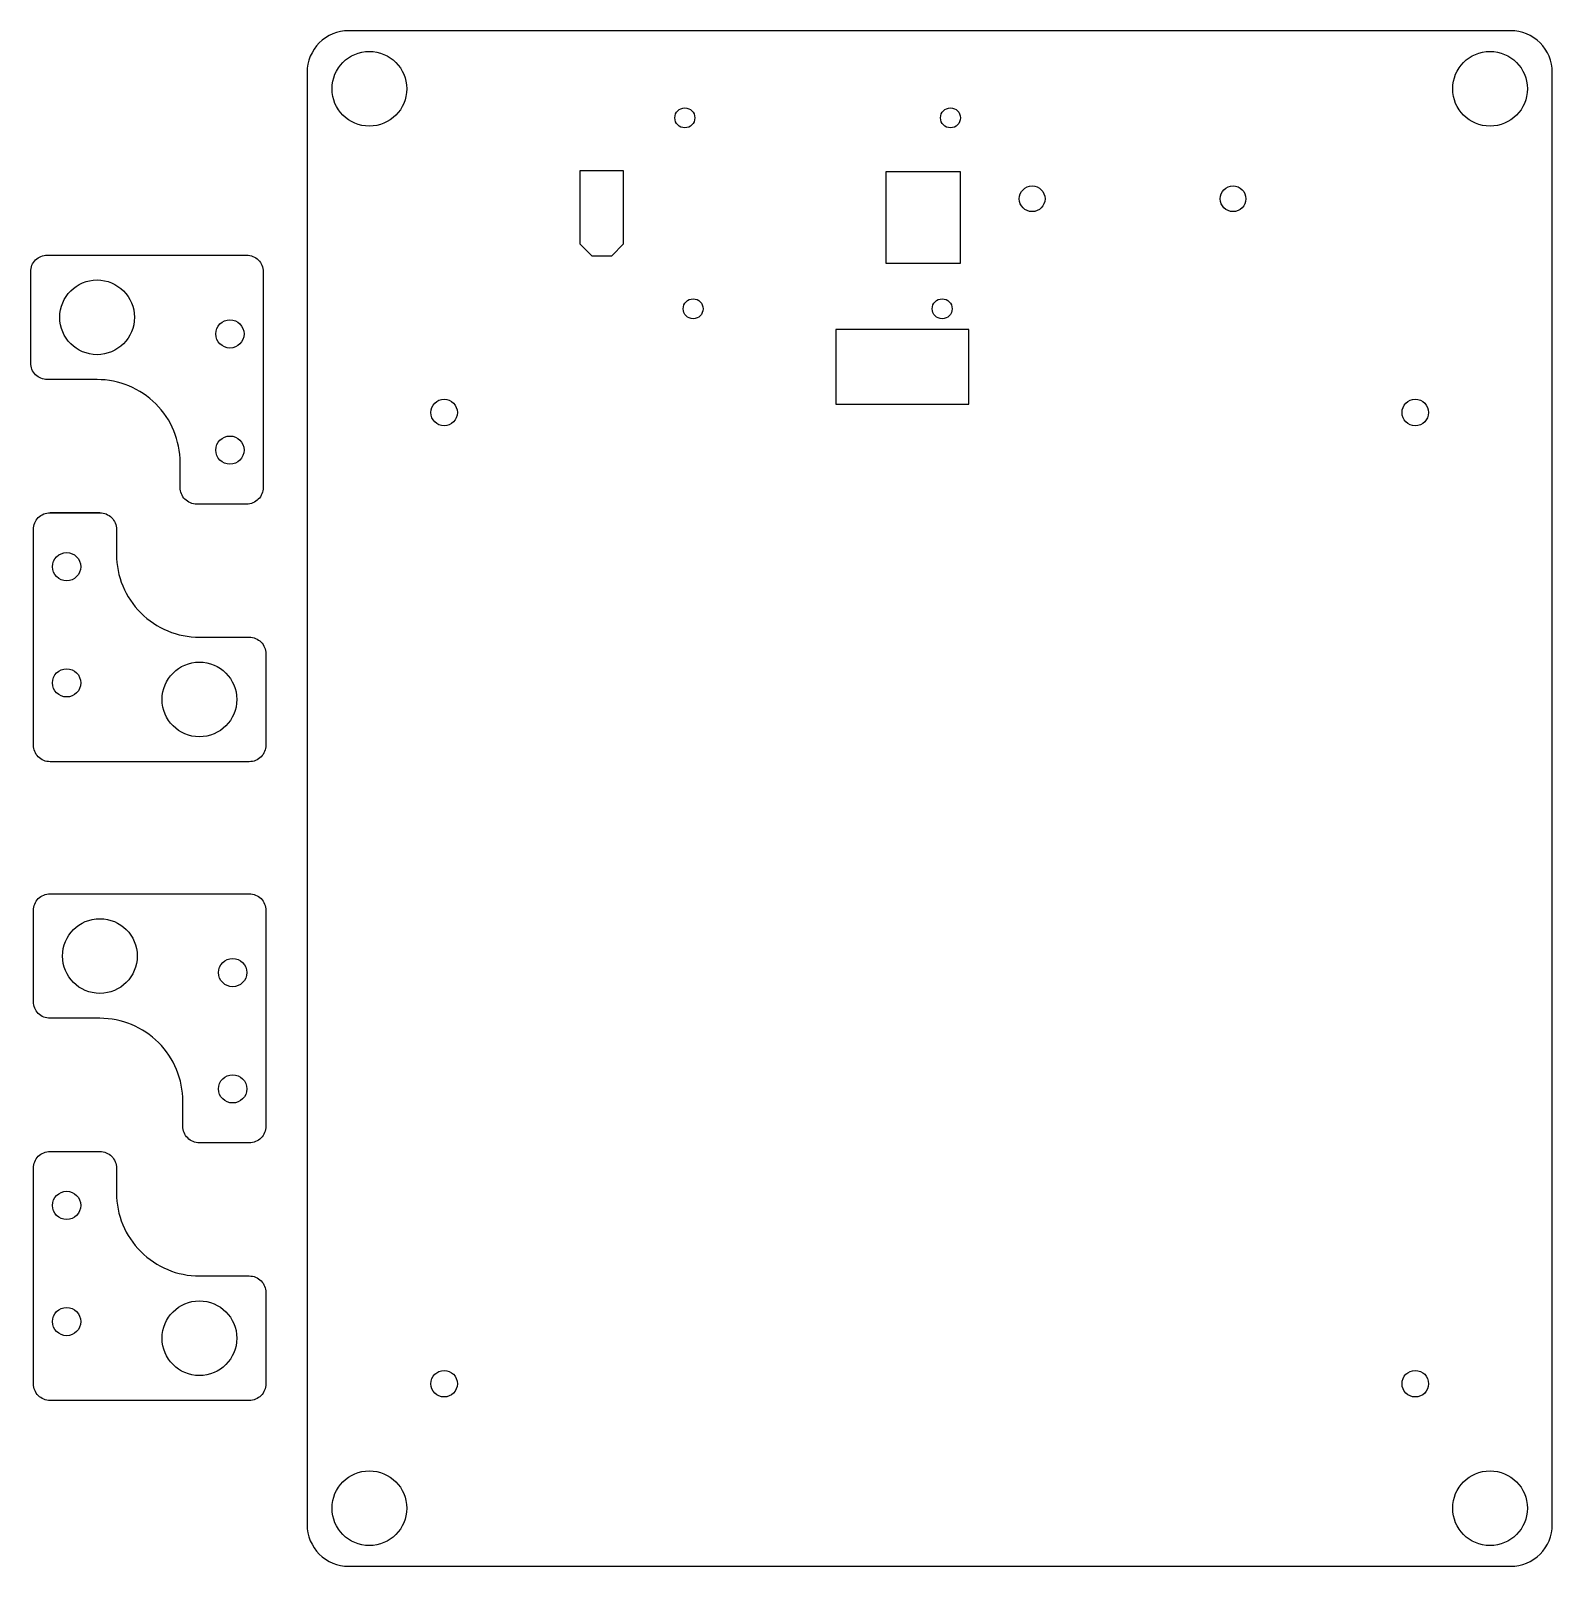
# Model space of a CAD drawing. Extents: x -108 to 75, y -93 to 92.
import ezdxf

# ---------------------------------------------------------------- set-up
doc = ezdxf.new("R2010")
doc.units = 0
doc.layers.get('0').update_dxf_attribs({"linetype": 'CONTINUOUS'})

msp = doc.modelspace()

# ---------------------------------------------------------------- linework, layer by layer
for points in [[(-70, -92.5), (70, -92.5, 0.414214), (75, -87.5), (75, 87.5, 0.414214), (70, 92.5), (-70, 92.5, 0.414214), (-75, 87.5), (-75, -87.5, 0.414214)], [(-82.3, 65.47, -0.414214), (-80.3, 63.47), (-80.3, 37.47, -0.414214), (-82.3, 35.47), (-88.3, 35.47, -0.414214), (-90.3, 37.47), (-90.3, 40.47, 0.414214), (-100.3, 50.47), (-106.3, 50.47, -0.414214), (-108.3, 52.47), (-108.3, 63.47, -0.414214), (-106.3, 65.47)], [(-105.97, 4.43, -0.414214), (-107.97, 6.43), (-107.97, 32.43, -0.414214), (-105.97, 34.43), (-99.97, 34.43, -0.414214), (-97.97, 32.43), (-97.97, 29.43, 0.414214), (-87.97, 19.43), (-81.97, 19.43, -0.414214), (-79.97, 17.43), (-79.97, 6.43, -0.414214), (-81.97, 4.43)], [(-81.97, -11.48, -0.414214), (-79.97, -13.48), (-79.97, -39.48, -0.414214), (-81.97, -41.48), (-87.97, -41.48, -0.414214), (-89.97, -39.48), (-89.97, -36.48, 0.414214), (-99.97, -26.48), (-105.97, -26.48, -0.414214), (-107.97, -24.48), (-107.97, -13.48, -0.414214), (-105.97, -11.48)], [(-105.97, -72.52, -0.414214), (-107.97, -70.52), (-107.97, -44.52, -0.414214), (-105.97, -42.52), (-99.97, -42.52, -0.414214), (-97.97, -44.52), (-97.97, -47.52, 0.414214), (-87.97, -57.52), (-81.97, -57.52, -0.414214), (-79.97, -59.52), (-79.97, -70.52, -0.414214), (-81.97, -72.52)]]:
    msp.add_lwpolyline(points, format="xyb", close=True)
for points in [[(-40.69, 65.37), (-38.31, 65.37), (-36.88, 66.83), (-36.88, 75.63), (-42.13, 75.63), (-42.13, 66.83)], [(3.7, 75.5), (-5.3, 75.5), (-5.3, 64.5), (3.7, 64.5)], [(4.7, 56.5), (-11.3, 56.5), (-11.3, 47.5), (4.7, 47.5)]]:
    msp.add_lwpolyline(points, close=True)
msp.add_lwpolyline([(-99.97, 34.43), (-105.97, 34.43)])
at = {"color": 7, "linetype": 'CONTINUOUS'}
for centre, radius in [((-67.5, 85.5), 4.5), ((67.5, 85.5), 4.5), ((-29.5, 82), 1.2), ((2.5, 82), 1.2), ((12.34, 72.25), 1.55), ((36.54, 72.25), 1.55), ((-28.5, 59), 1.2), ((1.5, 59), 1.2), ((-58.5, 46.5), 1.6), ((58.5, 46.5), 1.6), ((-58.5, -70.5), 1.6), ((58.5, -70.5), 1.6), ((-67.5, -85.5), 4.5), ((67.5, -85.5), 4.5)]:
    msp.add_circle(centre, radius, dxfattribs=at)
for centre, radius in [((-100.3, 57.97), 4.5), ((-84.3, 55.97), 1.7), ((-84.3, 41.97), 1.7), ((-103.97, 27.93), 1.7), ((-103.97, 13.93), 1.7), ((-87.97, 11.93), 4.5), ((-99.97, -18.98), 4.5), ((-83.97, -20.98), 1.7), ((-83.97, -34.98), 1.7), ((-103.97, -49.02), 1.7), ((-87.97, -65.02), 4.5), ((-103.97, -63.02), 1.7)]:
    msp.add_circle(centre, radius)

doc.saveas('drawing.dxf')
